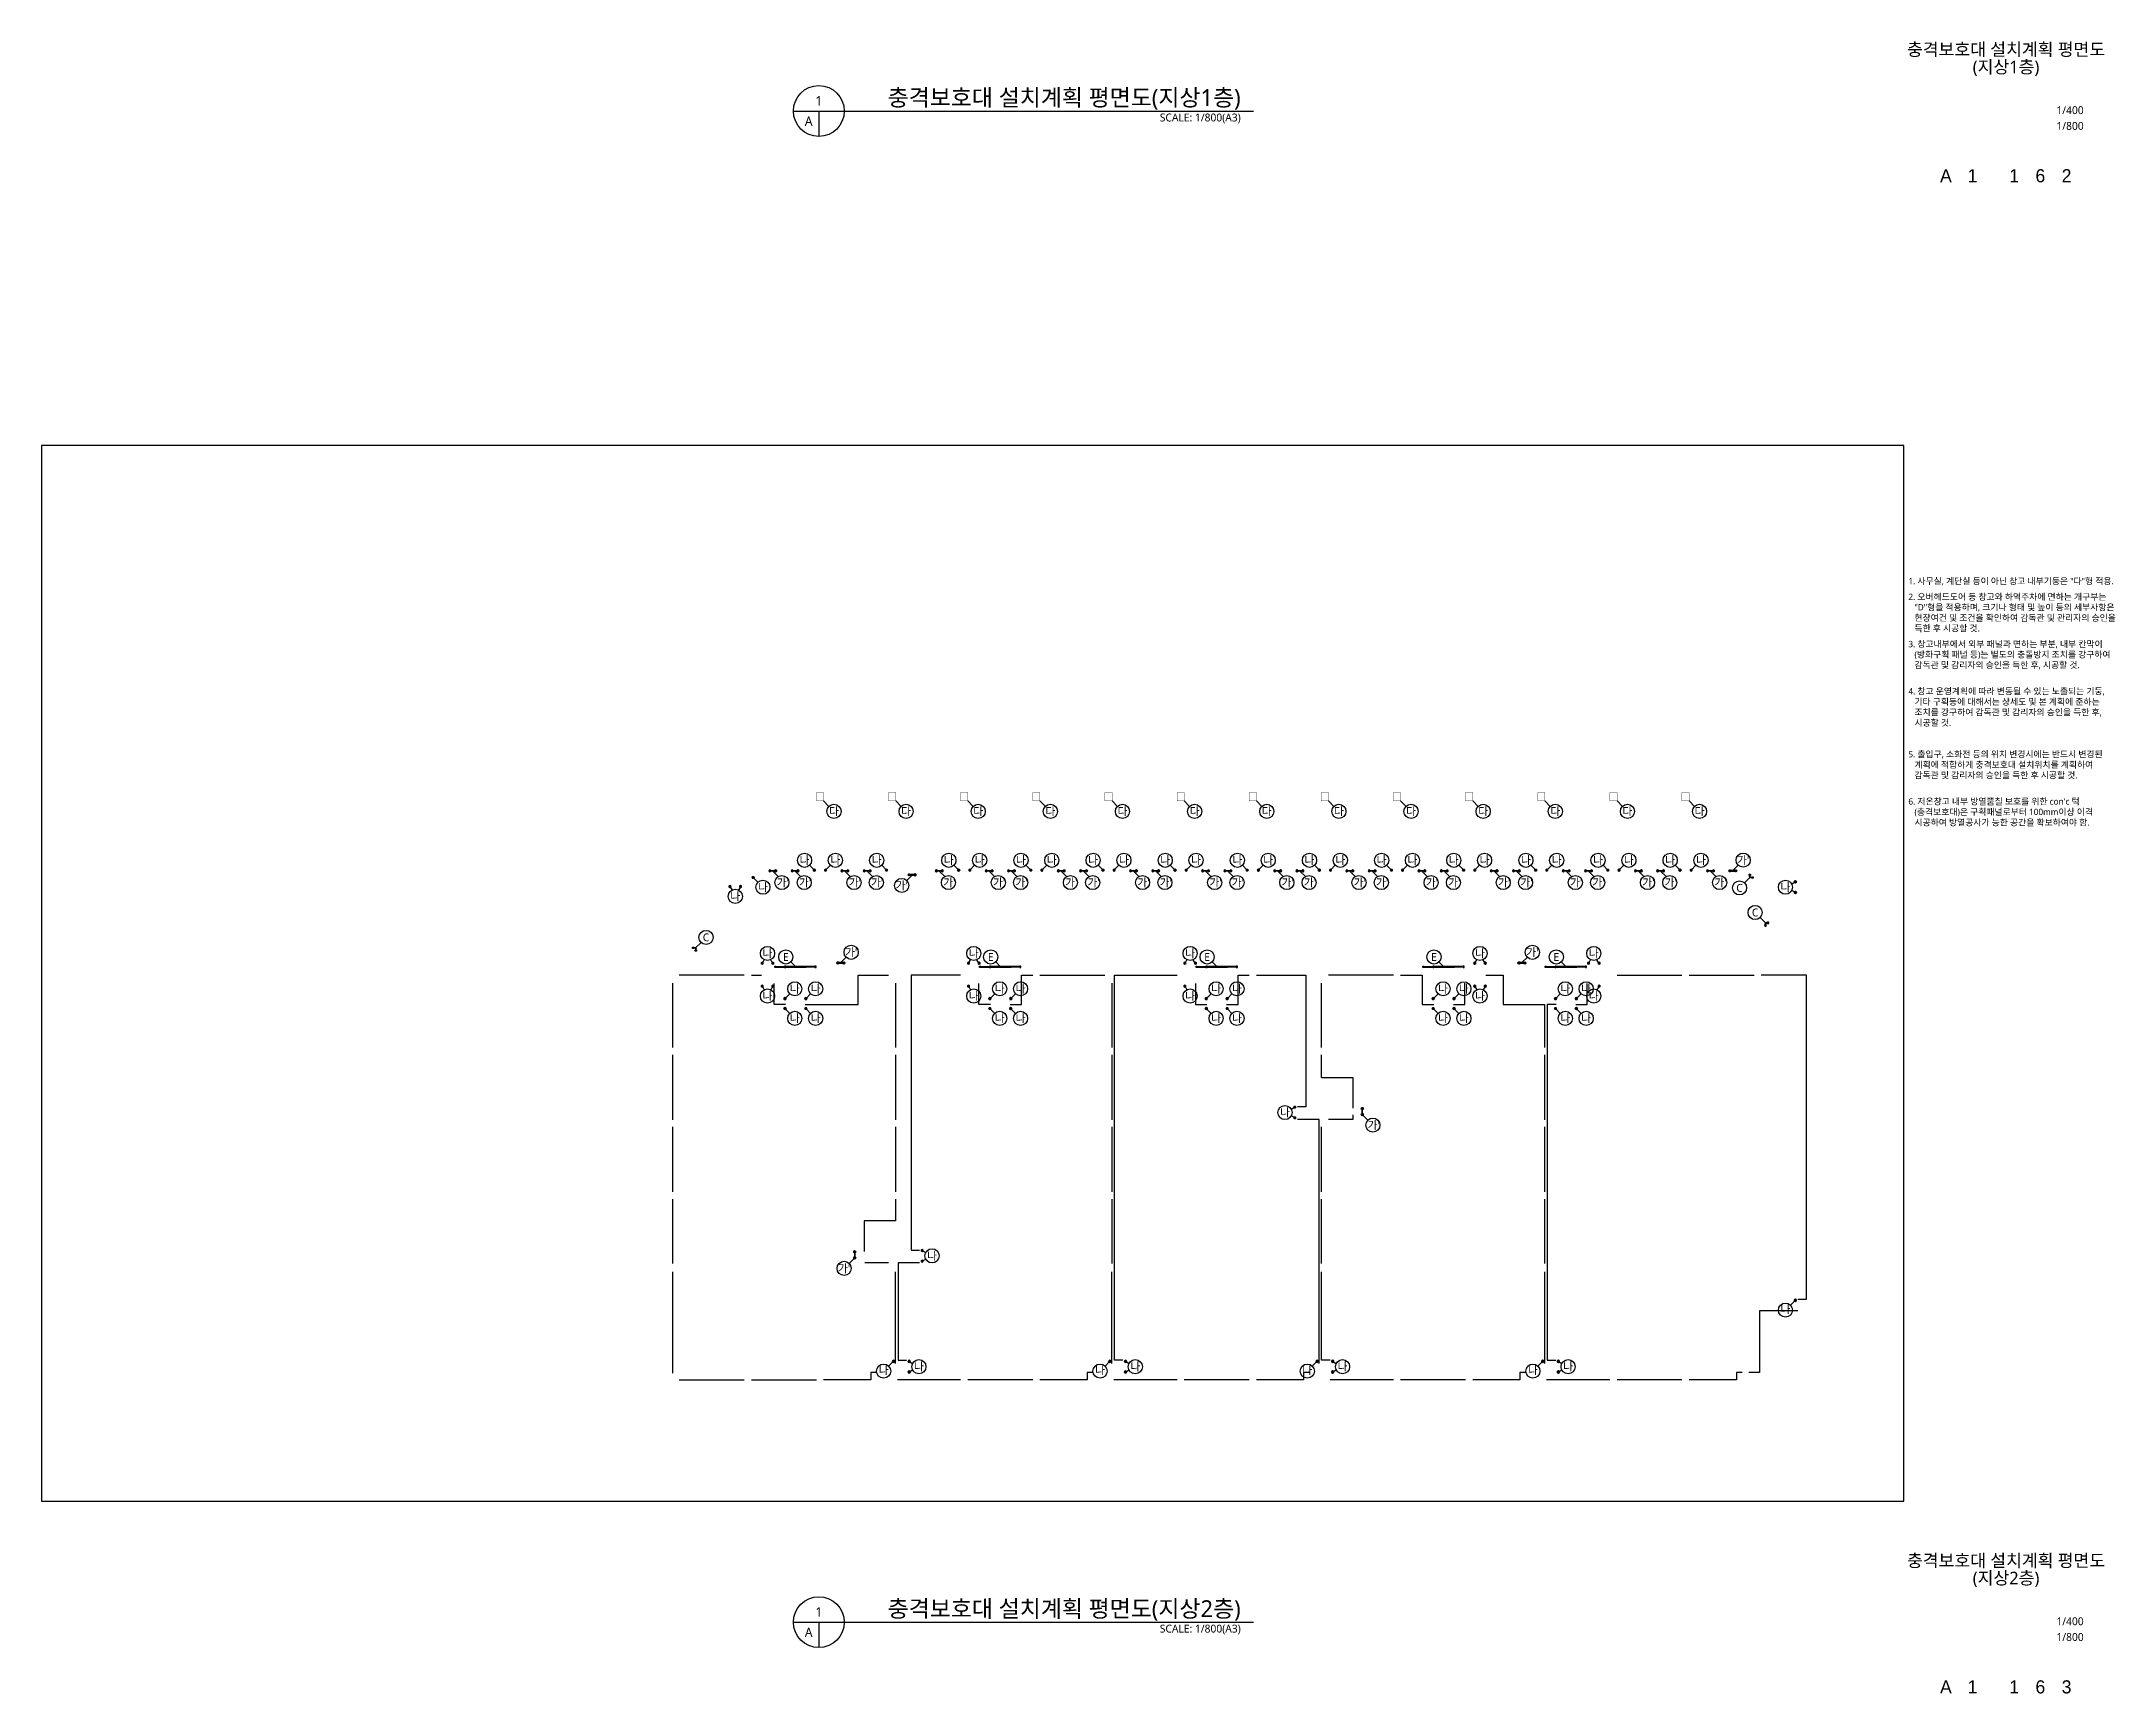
# Model space of a CAD drawing. Header units: millimetres. Extents: x 0 to 323546, y -1160640 to 197746.
# Drawn here: x 8000 to 323546, y -453357 to -201445 of the extents above; entities that cross this region are included whole.
import ezdxf
from ezdxf.enums import TextEntityAlignment as Align

# ---------------------------------------------------------------- set-up
doc = ezdxf.new("R2010")
doc.units = ezdxf.units.MM
doc.header["$LTSCALE"] = 1000
doc.header["$MEASUREMENT"] = 0
doc.linetypes.add('HIDDEN', pattern=[0.375, 0.25, -0.125])
doc.layers.get('0').update_dxf_attribs({"linetype": 'CONTINUOUS'})
doc.layers.get('Defpoints').update_dxf_attribs({"color": 171, "linetype": 'CONTINUOUS'})
for name, color, linetype in [('A-TEX', 3, 'CONTINUOUS'), ('FLA', 2, 'CONTINUOUS'), ('LEAD', 7, 'CONTINUOUS'), ('POST', 5, 'CONTINUOUS'), ('POST-Bolt', 254, 'CONTINUOUS'), ('POST-c', 254, 'CONTINUOUS'), ('SYM', 7, 'CONTINUOUS'), ('TEXT', 3, 'CONTINUOUS'), ('TEXT-TITLE', 6, 'CONTINUOUS'), ('TEXT-기입', 6, 'CONTINUOUS'), ('충격보호대', 6, 'HIDDEN'), ('충격보호대-1', 3, 'CONTINUOUS')]:
    doc.layers.add(name, color=color, linetype=linetype)
doc.styles.add('CGS', font='cgse', dxfattribs={"bigfont": 'cgs'})
doc.styles.add('나눔바른고딕', font='NanumBarunGothic.ttf')

# ---------------------------------------------------------------- blocks, each defined once
blk = doc.blocks.new('봉형 충격보호대')
at = {"layer": 'FLA'}
h = blk.add_hatch(color=252, dxfattribs=at)
edge = h.paths.add_edge_path()
edge.add_arc((-150, 0), 10, -90, 270)
h = blk.add_hatch(color=252, dxfattribs=at)
edge = h.paths.add_edge_path()
edge.add_arc((-106, 106), 10, -135, 225)
h = blk.add_hatch(color=252, dxfattribs=at)
edge = h.paths.add_edge_path()
edge.add_arc((0, 150), 10, -180, 180)
h = blk.add_hatch(color=252, dxfattribs=at)
edge = h.paths.add_edge_path()
edge.add_arc((106, 106), 10, -225, 135)
h = blk.add_hatch(color=252, dxfattribs=at)
edge = h.paths.add_edge_path()
edge.add_arc((150, 0), 10, 90, 450)
h = blk.add_hatch(color=252, dxfattribs=at)
edge = h.paths.add_edge_path()
edge.add_arc((-106, -106), 10, -45, 315)
h = blk.add_hatch(color=252, dxfattribs=at)
edge = h.paths.add_edge_path()
edge.add_arc((0, -150), 10, 0, 360)
h = blk.add_hatch(color=252, dxfattribs=at)
edge = h.paths.add_edge_path()
edge.add_arc((106, -106), 10, 45, 405)
at = {"layer": 'FLA', "color": 252}
for centre, radius in [((0, 0), 160), ((-150, 0), 10), ((-106, 106), 10), ((0, 150), 10), ((106, 106), 10), ((150, 0), 10), ((-106, -106), 10), ((0, -150), 10), ((106, -106), 10)]:
    blk.add_circle(centre, radius, dxfattribs=at)
at = {"layer": 'POST'}
for p, q in [((100, 0), (-100, 0)), ((0, -100), (0, 100))]:
    blk.add_line(p, q, dxfattribs=at)
blk.add_lwpolyline([(50, 100), (-100, 100), (-100, -100), (100, -100), (100, 100), (50, 100)], dxfattribs=at)
for start, end in [(0, 180), (180, 0)]:
    blk.add_arc((0, 0), 50, start, end, dxfattribs=at)
at = {"layer": 'POST-Bolt', "color": 252}
for p, q in [((-56, 70), (-85, 70)), ((-70, 84), (-70, 55)), ((55, 70), (84, 70)), ((70, 84), (70, 55)), ((-56, -70), (-85, -70)), ((-70, -85), (-70, -56)), ((55, -70), (84, -70)), ((70, -85), (70, -56))]:
    blk.add_line(p, q, dxfattribs=at)
for centre in [(-70, 70), (70, 70), (-70, -70), (70, -70)]:
    blk.add_circle(centre, 4.5, dxfattribs=at)
blk = doc.blocks.new('sdfrseda')
blk.add_line((911246, 1022963), (911948, 1022260))
at = {"layer": 'LEAD'}
blk.add_circle((912711, 1021498), 1078, dxfattribs=at)
at = {"layer": 'POST', "xscale": -1}
blk.add_blockref('봉형 충격보호대', (911211, 1022998), dxfattribs=at)
at = {"layer": 'A-TEX', "style": '나눔바른고딕'}
blk.add_text('나', height=1200, rotation=270, dxfattribs=at).set_placement((912711, 1021498), align=Align.MIDDLE_CENTER)
blk = doc.blocks.new('sdfawwer')
for p, q in [((846, 1587), (1136, 1085)), ((2396, 1587), (2106, 1085))]:
    blk.add_line(p, q)
at = {"layer": 'LEAD'}
blk.add_circle((1621, 122), 1078, dxfattribs=at)
at = {"layer": 'POST', "extrusion": (0, 0, -1), "zscale": -1}
for p in [(-811, 1622), (-2431, 1622)]:
    blk.add_blockref('봉형 충격보호대', p, dxfattribs=at)
at = {"layer": 'A-TEX', "style": '나눔바른고딕'}
blk.add_text('나', height=1200, dxfattribs=at).set_placement((1621, 122), align=Align.MIDDLE_CENTER)
blk = doc.blocks.new('GFDGRSD')
blk.add_line((889672, 1041433), (888969, 1040730))
at = {"layer": 'LEAD'}
blk.add_circle((888207, 1039968), 1078, dxfattribs=at)
at = {"layer": 'POST'}
blk.add_blockref('봉형 충격보호대', (889707, 1041468), dxfattribs=at)
at = {"layer": 'A-TEX', "style": '나눔바른고딕'}
blk.add_text('나', height=1200, rotation=270, dxfattribs=at).set_placement((888207, 1039968), align=Align.MIDDLE_CENTER)
blk = doc.blocks.new('SDFASDFSDAF')
for p, q in [((-1675, 5656), (-1385, 6158)), ((-126, 5656), (-415, 6158))]:
    blk.add_line(p, q)
at = {"layer": 'LEAD'}
blk.add_circle((-900, 7121), 1078, dxfattribs=at)
at = {"layer": 'POST', "extrusion": (0, 0, -1), "zscale": -1}
for p in [(1710, 5621), (90, 5621)]:
    blk.add_blockref('봉형 충격보호대', p, dxfattribs=at)
at = {"layer": 'A-TEX', "style": '나눔바른고딕'}
blk.add_text('나', height=1200, dxfattribs=at).set_placement((-900, 7121), align=Align.MIDDLE_CENTER)
blk = doc.blocks.new('GFDGRDZS')
at = {"layer": 'POST'}
for p, q in [((882243, 1061583), (882063, 1061583)), ((882063, 1061583), (882063, 1061403)), ((882063, 1061403), (882103, 1061403)), ((882103, 1061493), (882103, 1059992)), ((882203, 1061493), (882203, 1059992)), ((882203, 1061403), (882243, 1061403)), ((882243, 1061403), (882243, 1061583)), ((882063, 1059902), (882063, 1060082)), ((882063, 1060082), (882103, 1060082)), ((882103, 1059902), (882063, 1059902)), ((882103, 1059992), (882103, 1056873)), ((882203, 1060082), (882243, 1060082)), ((882203, 1056873), (882203, 1059992)), ((882243, 1059902), (882203, 1059902)), ((882243, 1060082), (882243, 1059902)), ((882103, 1056963), (882063, 1056963)), ((882063, 1056963), (882063, 1056783)), ((882063, 1056783), (882103, 1056783)), ((882063, 1055283), (882063, 1055463)), ((882063, 1055463), (882103, 1055463)), ((882243, 1055283), (882063, 1055283)), ((882103, 1055373), (882103, 1056873)), ((882243, 1056963), (882203, 1056963)), ((882203, 1055373), (882203, 1056873)), ((882203, 1056783), (882243, 1056783)), ((882203, 1055463), (882243, 1055463)), ((882243, 1056783), (882243, 1056963)), ((882243, 1055463), (882243, 1055283))]:
    blk.add_line(p, q, dxfattribs=at)
for centre, start, end in [((882153, 1061493), 0, 180), ((882153, 1061493), 180, 0), ((882153, 1059992), 0, 180), ((882153, 1059992), 180, 0), ((882153, 1056873), 0, 180), ((882153, 1056873), 180, 0), ((882153, 1055373), 0, 180), ((882153, 1055373), 180, 0)]:
    blk.add_arc(centre, 50, start, end, dxfattribs=at)
at = {"layer": 'POST-c'}
for p, q in [((882243, 1061493), (882063, 1061493)), ((882153, 1061583), (882153, 1055283)), ((882243, 1059992), (882063, 1059992)), ((882243, 1056873), (882063, 1056873)), ((882243, 1055373), (882063, 1055373))]:
    blk.add_line(p, q, dxfattribs=at)
blk = doc.blocks.new('SDFAFDAS')
blk.add_line((-8033, -5324), (-8735, -4622))
at = {"layer": 'LEAD'}
blk.add_circle((-9498, -3860), 1078, dxfattribs=at)
at = {"layer": 'POST', "rotation": 270}
blk.add_blockref('GFDGRDZS', (-1066465, 876779), dxfattribs=at)
at = {"layer": 'A-TEX', "style": '나눔바른고딕'}
blk.add_text('E', height=1200, dxfattribs=at).set_placement((-9498, -3860), align=Align.MIDDLE_CENTER)
blk = doc.blocks.new('SFADAF')
for p, q in [((-479, 3281), (23, 2991)), ((-479, 1731), (23, 2021))]:
    blk.add_line(p, q)
at = {"layer": 'LEAD'}
blk.add_circle((985, 2506), 1078, dxfattribs=at)
at = {"layer": 'POST', "extrusion": (0, 0, -1), "zscale": -1, "rotation": 90}
for p in [(515, 3316), (515, 1696)]:
    blk.add_blockref('봉형 충격보호대', p, dxfattribs=at)
at = {"layer": 'A-TEX', "style": '나눔바른고딕'}
blk.add_text('나', height=1200, dxfattribs=at).set_placement((985, 2506), align=Align.MIDDLE_CENTER)
blk = doc.blocks.new('DSFAE')
blk.add_line((1221, 150), (518, -552))
at = {"layer": 'LEAD'}
blk.add_circle((-244, -1314), 1078, dxfattribs=at)
at = {"layer": 'POST', "xscale": -1, "rotation": 180}
blk.add_blockref('봉형 충격보호대', (1256, 178), dxfattribs=at)
at = {"layer": 'A-TEX', "style": '나눔바른고딕'}
blk.add_text('나', height=1200, dxfattribs=at).set_placement((-244, -1193), align=Align.MIDDLE_CENTER)
blk = doc.blocks.new('SFSDFSDF')
for p, q in [((4296, 1669), (3794, 1380)), ((4296, 120), (3794, 410))]:
    blk.add_line(p, q)
at = {"layer": 'LEAD'}
blk.add_circle((2831, 895), 1078, dxfattribs=at)
at = {"layer": 'POST', "rotation": 90}
for p in [(4331, 1705), (4331, 85)]:
    blk.add_blockref('봉형 충격보호대', p, dxfattribs=at)
at = {"layer": 'A-TEX', "style": '나눔바른고딕'}
blk.add_text('나', height=1200, dxfattribs=at).set_placement((2831, 895), align=Align.MIDDLE_CENTER)
blk = doc.blocks.new('gfdsgfrdsfsda')
at = {"layer": 'FLA'}
h = blk.add_hatch(color=252, dxfattribs=at)
edge = h.paths.add_edge_path()
edge.add_arc((875423, 1894708), 10, 450, 810, ccw=False)
h = blk.add_hatch(color=252, dxfattribs=at)
edge = h.paths.add_edge_path()
edge.add_arc((875467, 1894814), 10, 405, 765, ccw=False)
h = blk.add_hatch(color=252, dxfattribs=at)
edge = h.paths.add_edge_path()
edge.add_arc((875467, 1894602), 10, 495, 855, ccw=False)
h = blk.add_hatch(color=252, dxfattribs=at)
edge = h.paths.add_edge_path()
edge.add_arc((875573, 1894858), 10, 360, 720, ccw=False)
h = blk.add_hatch(color=252, dxfattribs=at)
edge = h.paths.add_edge_path()
edge.add_arc((875573, 1894558), 10, 180, 540, ccw=False)
h = blk.add_hatch(color=252, dxfattribs=at)
edge = h.paths.add_edge_path()
edge.add_arc((875679, 1894814), 10, 315, 675, ccw=False)
h = blk.add_hatch(color=252, dxfattribs=at)
edge = h.paths.add_edge_path()
edge.add_arc((875679, 1894602), 10, 225, 585, ccw=False)
h = blk.add_hatch(color=252, dxfattribs=at)
edge = h.paths.add_edge_path()
edge.add_arc((875723, 1894708), 10, 270, 630, ccw=False)
h = blk.add_hatch(color=252, dxfattribs=at)
edge = h.paths.add_edge_path()
edge.add_arc((876323, 1894708), 10, 450, 810, ccw=False)
h = blk.add_hatch(color=252, dxfattribs=at)
edge = h.paths.add_edge_path()
edge.add_arc((876367, 1894814), 10, 405, 765, ccw=False)
h = blk.add_hatch(color=252, dxfattribs=at)
edge = h.paths.add_edge_path()
edge.add_arc((876367, 1894602), 10, 495, 855, ccw=False)
h = blk.add_hatch(color=252, dxfattribs=at)
edge = h.paths.add_edge_path()
edge.add_arc((876473, 1894858), 10, 360, 720, ccw=False)
h = blk.add_hatch(color=252, dxfattribs=at)
edge = h.paths.add_edge_path()
edge.add_arc((876473, 1894558), 10, 180, 540, ccw=False)
h = blk.add_hatch(color=252, dxfattribs=at)
edge = h.paths.add_edge_path()
edge.add_arc((876579, 1894814), 10, 315, 675, ccw=False)
h = blk.add_hatch(color=252, dxfattribs=at)
edge = h.paths.add_edge_path()
edge.add_arc((876579, 1894602), 10, 225, 585, ccw=False)
h = blk.add_hatch(color=252, dxfattribs=at)
edge = h.paths.add_edge_path()
edge.add_arc((876623, 1894708), 10, 270, 630, ccw=False)
at = {"layer": 'FLA', "color": 252}
for centre, radius in [((875573, 1894708), 160), ((875423, 1894708), 10), ((875467, 1894814), 10), ((875467, 1894602), 10), ((875573, 1894858), 10), ((875573, 1894558), 10), ((875679, 1894814), 10), ((875679, 1894602), 10), ((875723, 1894708), 10), ((876473, 1894708), 160), ((876323, 1894708), 10), ((876367, 1894814), 10), ((876367, 1894602), 10), ((876473, 1894858), 10), ((876473, 1894558), 10), ((876579, 1894814), 10), ((876579, 1894602), 10), ((876623, 1894708), 10)]:
    blk.add_circle(centre, radius, dxfattribs=at)
at = {"layer": 'POST'}
for p, q in [((876473, 1894758), (875573, 1894758)), ((875573, 1894658), (876473, 1894658))]:
    blk.add_line(p, q, dxfattribs=at)
for points in [[(875673, 1894758), (875673, 1894808), (875473, 1894808), (875473, 1894608), (875673, 1894608), (875673, 1894658)], [(876373, 1894758), (876373, 1894808), (876573, 1894808), (876573, 1894608), (876373, 1894608), (876373, 1894658)]]:
    blk.add_lwpolyline(points, dxfattribs=at)
for centre, start, end in [((875573, 1894708), 90, 270), ((875573, 1894708), 270, 90), ((876473, 1894708), 90, 270), ((876473, 1894708), 270, 90)]:
    blk.add_arc(centre, 50, start, end, dxfattribs=at)
at = {"layer": 'POST-Bolt', "color": 252}
for p, q in [((875488, 1894778), (875517, 1894778)), ((875488, 1894638), (875517, 1894638)), ((875503, 1894763), (875503, 1894792)), ((875503, 1894652), (875503, 1894623)), ((875657, 1894778), (875628, 1894778)), ((875657, 1894638), (875628, 1894638)), ((875643, 1894763), (875643, 1894792)), ((875643, 1894652), (875643, 1894623)), ((876388, 1894778), (876417, 1894778)), ((876388, 1894638), (876417, 1894638)), ((876403, 1894763), (876403, 1894792)), ((876403, 1894652), (876403, 1894623)), ((876557, 1894778), (876528, 1894778)), ((876557, 1894638), (876528, 1894638)), ((876543, 1894763), (876543, 1894792)), ((876543, 1894652), (876543, 1894623))]:
    blk.add_line(p, q, dxfattribs=at)
for centre in [(875503, 1894778), (875503, 1894638), (875643, 1894778), (875643, 1894638), (876403, 1894778), (876403, 1894638), (876543, 1894778), (876543, 1894638)]:
    blk.add_circle(centre, 4.5, dxfattribs=at)
at = {"layer": 'POST-c'}
for p, q in [((876573, 1894708), (875473, 1894708)), ((875573, 1894608), (875573, 1894808)), ((876473, 1894608), (876473, 1894808))]:
    blk.add_line(p, q, dxfattribs=at)
blk = doc.blocks.new('SDFASDFFAE')
at = {"layer": 'LEAD'}
blk.add_lwpolyline([(1746, -2161), (926, -2980)], dxfattribs=at)
blk.add_circle((164, -3742), 1078, dxfattribs=at)
at = {"layer": 'POST', "rotation": 90}
blk.add_blockref('gfdsgfrdsfsda', (1896489, -877698), dxfattribs=at)
at = {"layer": 'A-TEX', "style": '나눔바른고딕'}
blk.add_text("가'", height=1200, dxfattribs=at).set_placement((164, -3742), align=Align.MIDDLE_CENTER)
blk = doc.blocks.new('SDFEW')
at = {"layer": 'LEAD'}
blk.add_lwpolyline([(1067, 694), (1886, -125)], dxfattribs=at)
blk.add_circle((2649, -887), 1078, dxfattribs=at)
at = {"layer": 'POST', "rotation": 89.99999999999999}
blk.add_blockref('gfdsgfrdsfsda', (1895740, -874843), dxfattribs=at)
at = {"layer": 'A-TEX', "style": '나눔바른고딕'}
blk.add_text("가'", height=1200, dxfattribs=at).set_placement((2773, -887), align=Align.MIDDLE_CENTER)
blk = doc.blocks.new('A$C6ff59030')
at = {"layer": 'LEAD'}
blk.add_lwpolyline([(210, 610), (1029, 1429)], dxfattribs=at)
blk.add_circle((1941, 2005), 1078, dxfattribs=at)
at = {"layer": 'POST', "xscale": -1, "rotation": 90}
blk.add_blockref('gfdsgfrdsfsda', (1894868, 876633), dxfattribs=at)
at = {"layer": 'A-TEX', "style": '나눔바른고딕'}
blk.add_text("가'", height=1200, rotation=90, dxfattribs=at).set_placement((1941, 2130), align=Align.MIDDLE_CENTER)
blk = doc.blocks.new('1313')
at = {"rotation": 270}
blk.add_blockref('A$C6ff59030', (3105713, 2256406), dxfattribs=at)
blk = doc.blocks.new('xfgdgfsd')
blk.add_line((909556, 937697), (910258, 938399))
at = {"layer": 'LEAD'}
blk.add_circle((911021, 939162), 1078, dxfattribs=at)
at = {"layer": 'POST', "rotation": 180}
blk.add_blockref('봉형 충격보호대', (909521, 937662), dxfattribs=at)
at = {"layer": 'A-TEX', "style": '나눔바른고딕'}
blk.add_text('나', height=1200, rotation=270, dxfattribs=at).set_placement((911021, 939162), align=Align.MIDDLE_CENTER)
blk = doc.blocks.new('fgsdgfrds')
at = {"layer": 'LEAD'}
blk.add_lwpolyline([(937780, 1892480), (936961, 1891661)], dxfattribs=at)
blk.add_circle((936198, 1890898), 1078, dxfattribs=at)
at = {"layer": 'POST', "rotation": 180}
blk.add_blockref('gfdsgfrdsfsda', (1813803, 3787238), dxfattribs=at)
at = {"layer": 'A-TEX', "style": '나눔바른고딕'}
blk.add_text("가'", height=1200, rotation=180, dxfattribs=at).set_placement((936198, 1890898), align=Align.MIDDLE_CENTER)
blk = doc.blocks.new('L형 충격보호대')
at = {"layer": 'POST'}
for p, q in [((-250, -200), (-250, 50)), ((-150, 50), (-150, -200)), ((200, 250), (-50, 250)), ((-50, 150), (200, 150))]:
    blk.add_line(p, q, dxfattribs=at)
for points in [[(100, 150), (100, 100), (300, 100), (300, 300), (100, 300), (100, 250)], [(-250, -100), (-300, -100), (-300, -300), (-100, -300), (-100, -100), (-150, -100)]]:
    blk.add_lwpolyline(points, dxfattribs=at)
for centre, radius, start, end in [((-50, 50), 200, 90, 180), ((-50, 50), 100, 90, 180), ((200, 200), 50, 90, 270), ((200, 200), 50, 270, 90), ((-200, -200), 50, 0, 180), ((-200, -200), 50, 180, 0)]:
    blk.add_arc(centre, radius, start, end, dxfattribs=at)
at = {"layer": 'POST-Bolt', "color": 252}
for p, q in [((116, 270), (145, 270)), ((116, 130), (145, 130)), ((130, 256), (130, 285)), ((130, 145), (130, 116)), ((285, 270), (256, 270)), ((285, 130), (256, 130)), ((270, 256), (270, 285)), ((270, 145), (270, 116)), ((-255, -130), (-284, -130)), ((-255, -270), (-284, -270)), ((-270, -115), (-270, -144)), ((-270, -284), (-270, -255)), ((-144, -130), (-115, -130)), ((-144, -270), (-115, -270)), ((-130, -115), (-130, -144)), ((-130, -284), (-130, -255))]:
    blk.add_line(p, q, dxfattribs=at)
for centre in [(130, 270), (130, 130), (270, 270), (270, 130), (-270, -130), (-270, -270), (-130, -130), (-130, -270)]:
    blk.add_circle(centre, 4.5, dxfattribs=at)
at = {"layer": 'POST-c'}
for p, q in [((-200, -300), (-200, 50)), ((-50, 200), (300, 200)), ((200, 300), (200, 100)), ((-100, -200), (-300, -200))]:
    blk.add_line(p, q, dxfattribs=at)
blk.add_arc((-50, 50), 150, 90, 180, dxfattribs=at)
blk = doc.blocks.new('SDFSDFSD')
at = {"layer": 'LEAD'}
blk.add_lwpolyline([(5204, 694), (4384, 1513)], dxfattribs=at)
blk.add_circle((3622, 2275), 1078, dxfattribs=at)
at = {"layer": 'POST'}
blk.add_blockref('L형 충격보호대', (5395, 502), dxfattribs=at)
at = {"layer": 'A-TEX', "style": '나눔바른고딕', "text_generation_flag": 4}
blk.add_text('C', height=1200, dxfattribs=at).set_placement((3622, 2275), align=Align.MIDDLE_CENTER)
blk = doc.blocks.new('SDFAWER')
at = {"layer": 'LEAD'}
blk.add_lwpolyline([(3631, -4964), (4451, -5783)], dxfattribs=at)
blk.add_circle((5213, -6545), 1078, dxfattribs=at)
at = {"layer": '충격보호대', "ltscale": 0.8, "const_width": 50}
blk.add_lwpolyline([(2531, -3664), (3631, -3664), (3631, -4964), (2531, -4964)], close=True, dxfattribs=at)
at = {"layer": 'A-TEX', "style": '나눔바른고딕'}
blk.add_text('다', height=1200, dxfattribs=at).set_placement((5213, -6545), align=Align.MIDDLE_CENTER)
blk = doc.blocks.new('FSFWEW')
blk.add_line((3150, 350), (2447, 1052))
at = {"layer": 'LEAD'}
blk.add_circle((1685, 1815), 1078, dxfattribs=at)
at = {"layer": 'POST', "rotation": 270}
blk.add_blockref('GFDGRDZS', (-1055283, 882453), dxfattribs=at)
at = {"layer": 'A-TEX', "style": '나눔바른고딕'}
blk.add_text('E', height=1200, dxfattribs=at).set_placement((1685, 1815), align=Align.MIDDLE_CENTER)
blk = doc.blocks.new('A$C4a5e4585')
at = {"layer": 'LEAD'}
blk.add_lwpolyline([(2660, 2697), (1840, 1877)], dxfattribs=at)
blk.add_circle((1078, 1115), 1078, dxfattribs=at)
at = {"layer": 'POST', "rotation": 180}
blk.add_blockref('gfdsgfrdsfsda', (878682, 1897455), dxfattribs=at)
at = {"layer": 'A-TEX', "style": '나눔바른고딕'}
blk.add_text("가'", height=1200, dxfattribs=at).set_placement((1078, 1115), align=Align.MIDDLE_CENTER)
blk = doc.blocks.new('SDFSADFF')
at = {"layer": 'LEAD'}
blk.add_lwpolyline([(6818, 2154), (5999, 1335)], dxfattribs=at)
blk.add_circle((5236, 572), 1078, dxfattribs=at)
at = {"layer": 'POST', "xscale": -1, "rotation": 180}
blk.add_blockref('L형 충격보호대', (7009, 2345), dxfattribs=at)
at = {"layer": 'A-TEX', "style": '나눔바른고딕'}
blk.add_text('C', height=1200, dxfattribs=at).set_placement((5236, 572), align=Align.MIDDLE_CENTER)
blk = doc.blocks.new('note')
at = {"layer": 'TEXT', "style": '나눔바른고딕'}
for s, p in [('1. 사무실, 계단실 등이 아닌 창고 내부기둥은 "다"형 적용.', (704, -1730)), ('2. 오버헤드도어 등 창고와 하역주차에 면하는 개구부는', (704, -4130)), ('"D"형을 적용하며, 크기나 형태 및 높이 등의 세부사항은', (1632, -5730)), ('득한 후 시공할 것.', (1632, -8930)), ('현장여건 및 조건을 확인하여 감독관 및 관리자의 승인을', (1632, -7330)), ('3. 창고내부에서 외부 패널과 면하는 부분, 내부 칸막이', (704, -11330)), ('(방화구획 패널 등)는 별도의 충돌방지 조치를 강구하여', (1632, -12930)), ('감독관 및 감리자의 승인을 득한 후, 시공할 것.', (1632, -14530)), ('4. 창고 운영계획에 따라 변동될 수 있는 노출되는 기둥,', (704, -18530)), ('조치를 강구하여 감독관 및 감리자의 승인을 득한 후,', (1632, -21730)), ('기타 구획등에 대해서는 상세도 및 본 계획에 준하는', (1632, -20130)), ('시공할 것.', (1632, -23330)), ('5. 출입구, 소화전 등의 위치 변경시에는 반드시 변경된', (704, -28130)), ('계획에 적합하게 충격보호대 설치위치를 계획하여', (1632, -29730)), ('감독관 및 감리자의 승인을 득한 후 시공할 것.', (1632, -31330)), ("6. 저온창고 내부 방열뿜칠 보호를 위한 con'c 턱", (704, -35330)), ('(충격보호대)은 구획패널로부터 100mm이상 이격', (1632, -36930)), ('시공하여 방열공사가 능한 공간을 확보하여야 함.', (1632, -38530))]:
    blk.add_text(s, height=960, dxfattribs=at).set_placement(p, align=Align.MIDDLE_LEFT)
blk = doc.blocks.new('FAFA')
at = {"layer": 'LEAD'}
blk.add_lwpolyline([(-8527, -43), (-7708, 776)], dxfattribs=at)
blk.add_circle((-6945, 1539), 1078, dxfattribs=at)
at = {"layer": 'POST', "xscale": -1}
blk.add_blockref('L형 충격보호대', (-8718, -234), dxfattribs=at)
at = {"layer": 'A-TEX', "style": '나눔바른고딕', "text_generation_flag": 4}
blk.add_text('C', height=1200, dxfattribs=at).set_placement((-6945, 1539), align=Align.MIDDLE_CENTER)
blk = doc.blocks.new('DSFSDF')
blk.add_line((6038, -1014), (5336, -311))
at = {"layer": 'LEAD'}
blk.add_circle((4573, 451), 1078, dxfattribs=at)
blk.add_blockref('SDFASDFSDAF', (2888, -6125))
at = {"layer": 'POST', "rotation": 270}
blk.add_blockref('GFDGRDZS', (-1052394, 881089), dxfattribs=at)
at = {"layer": 'A-TEX', "style": '나눔바른고딕'}
blk.add_text('E', height=1200, dxfattribs=at).set_placement((4573, 451), align=Align.MIDDLE_CENTER)

msp = doc.modelspace()

# ---------------------------------------------------------------- linework, layer by layer
for p, q in [((149405.45, -345534.83), (149695.25, -346036.77)), ((182405.45, -345534.83), (182695.25, -346036.77)), ((245504.74, -345534.83), (245214.95, -346036.77))]:
    msp.add_line(p, q)
at = {"ltscale": 10000}
for p, q in [((152570.1, -348904.47), (152640.1, -348904.47)), ((155750.1, -348904.47), (155820.1, -348904.47)), ((185570.1, -348904.47), (185640.1, -348904.47)), ((188750.1, -348904.47), (188820.1, -348904.47)), ((220170.1, -348904.47), (220240.1, -348904.47)), ((223350.1, -348904.47), (223420.1, -348904.47)), ((238820.1, -348904.47), (238890.1, -348904.47)), ((242000.1, -348904.47), (242070.1, -348904.47))]:
    msp.add_line(p, q, dxfattribs=at)
at = {"layer": 'Defpoints', "ltscale": 10000}
msp.add_lwpolyline([(292000, -263054.06), (8000, -263054.06), (8000, -424021.91), (292000, -424021.91)], close=True, dxfattribs=at)
at = {"layer": 'LEAD'}
for centre in [(150180.1, -346999.47), (183180.1, -346999.47), (244730.1, -346999.47)]:
    msp.add_circle(centre, 1077.91, dxfattribs=at)
at = {"layer": 'SYM'}
for p, q in [((122682.44, -212060.42), (192832.71, -212060.42)), ((126561.23, -212060.42), (126561.23, -215939.21)), ((122682.44, -442460.42), (192832.71, -442460.42)), ((126561.23, -442460.42), (126561.23, -446339.21))]:
    msp.add_line(p, q, dxfattribs=at)
for centre in [(126561.23, -212060.42), (126561.23, -442460.42)]:
    msp.add_circle(centre, 3878.79, dxfattribs=at)
at = {"layer": '충격보호대-1', "ltscale": 10000}
for p, q in [((115180.1, -343809.47), (105280.1, -343809.47)), ((160280.1, -343809.47), (170180.1, -343809.47)), ((214180.1, -343809.47), (204280.1, -343809.47)), ((248280.1, -343809.47), (258180.1, -343809.47)), ((259280.1, -343809.47), (269180.1, -343809.47)), ((104280.1, -354859.47), (104280.1, -345059.47)), ((138230.1, -345059.47), (138230.1, -354859.47)), ((171230.1, -345059.47), (171230.1, -354859.47)), ((203230.1, -354859.47), (203230.1, -345059.47)), ((104280.1, -365859.47), (104280.1, -355959.47)), ((138230.1, -355959.47), (138230.1, -365859.47)), ((171230.1, -355959.47), (171230.1, -365859.47)), ((237230.1, -355959.47), (237230.1, -365859.47)), ((104280.1, -376859.47), (104280.1, -366959.47)), ((138230.1, -366959.47), (138230.1, -376859.47)), ((171230.1, -366959.47), (171230.1, -376859.47)), ((203230.1, -376859.47), (203230.1, -366959.47)), ((237230.1, -366959.47), (237230.1, -376859.47)), ((104280.1, -387759.47), (104280.1, -377959.47)), ((171230.1, -377959.47), (171230.1, -387759.47)), ((203230.1, -387759.47), (203230.1, -377959.47)), ((237230.1, -377959.47), (237230.1, -387759.47)), ((141930.1, -387659.47), (138630.1, -387659.47)), ((138630.1, -387659.47), (138630.1, -402509.47)), ((104280.1, -404509.47), (104280.1, -389059.47)), ((138230.1, -403009.47), (138230.1, -389059.47)), ((171230.1, -403009.47), (171230.1, -389059.47)), ((237230.1, -389059.47), (237230.1, -403009.47)), ((138630.1, -402509.47), (139930.1, -402509.47)), ((105280.1, -405509.47), (115180.1, -405509.47)), ((116280.1, -405509.47), (126180.1, -405509.47))]:
    msp.add_line(p, q, dxfattribs=at)
for points in [[(116280.1, -343809.47), (117830.1, -343809.47)], [(124480.1, -348309.47), (132580.1, -348309.47), (132580.1, -343809.47), (137180.1, -343809.47)], [(148180.1, -343809.47), (140630.1, -343809.47), (140630.1, -385759.47), (141930.1, -385759.47)], [(155730.1, -348309.47), (157480.1, -348309.47), (157480.1, -343809.47), (159180.1, -343809.47)], [(172930.1, -402509.47), (171630.1, -402509.47), (171630.1, -343809.47), (181180.1, -343809.47)], [(188730.1, -348309.47), (190480.1, -348309.47), (190480.1, -343809.47), (192174.15, -343809.47)], [(193280.1, -343809.47), (200830.1, -343809.47), (200830.1, -363909.47), (199530.1, -363909.47)], [(215280.1, -343809.47), (218580.1, -343809.47), (218580.1, -348309.47), (220330.1, -348309.47)], [(228280.1, -343809.47), (230930.1, -343809.47), (230930.1, -348309.47), (237230.1, -348309.47), (237230.1, -354859.47)], [(275855.1, -393209.47), (277155.1, -393209.47), (277155.1, -343809.47), (270280.1, -343809.47)], [(121480.1, -348309.47), (119730.1, -348309.47), (119730.1, -345109.47)], [(152730.1, -348309.47), (150980.1, -348309.47), (150980.1, -345109.47)], [(183980.1, -345109.47), (183980.1, -348309.47), (185730.1, -348309.47)], [(223330.1, -348309.47), (225080.1, -348309.47), (225080.1, -345059.47)], [(241980.1, -348309.47), (243730.1, -348309.47), (243730.1, -345109.47)], [(238980.1, -348309.47), (237630.1, -348309.47), (237630.1, -402509.47), (238930.1, -402509.47)], [(203230.1, -359409.47), (203230.1, -355959.47)], [(203230.1, -359409.47), (207980.1, -359409.47), (207980.1, -364109.47)], [(202830.1, -403009.47), (202830.1, -365809.47), (199530.1, -365809.47)], [(207980.1, -365109.47), (207980.1, -365809.47), (204280.1, -365809.47)], [(138230.1, -378109.47), (138230.1, -381259.47), (133480.1, -381259.47), (133480.1, -385959.47)], [(138230.1, -377959.47), (138230.1, -381259.47)], [(137180.1, -387659.47), (133580.1, -387659.47)], [(204530.1, -402509.47), (203230.1, -402509.47), (203230.1, -389059.47)], [(275855.1, -395009.47), (269980.1, -395009.47), (269980.1, -404409.47), (268380.1, -404409.47)], [(135380.1, -404409.47), (134480.1, -404409.47), (134480.1, -405509.47), (127280.1, -405509.47)], [(148180.1, -405509.47), (138530.1, -405509.47)], [(159180.1, -405509.47), (149280.1, -405509.47)], [(168380.1, -404409.47), (167480.1, -404409.47), (167480.1, -405509.47), (160280.1, -405509.47)], [(181180.1, -405509.47), (171530.1, -405509.47)], [(192180.1, -405509.47), (182280.1, -405509.47)], [(201380.1, -404409.47), (200480.1, -404409.47), (200480.1, -405509.47), (193280.1, -405509.47)], [(214180.1, -405509.47), (204530.1, -405509.47)], [(225180.1, -405509.47), (215280.1, -405509.47)], [(234380.1, -404409.47), (233480.1, -404409.47), (233480.1, -405509.47), (226280.1, -405509.47)], [(247180.1, -405509.47), (237530.1, -405509.47)], [(258180.1, -405509.47), (248280.1, -405509.47)], [(267380.1, -404409.47), (266480.1, -404409.47), (266480.1, -405509.47), (259280.1, -405509.47)]]:
    msp.add_lwpolyline(points, dxfattribs=at)

# ---------------------------------------------------------------- block references
for name, p in [('note', (292000, -282000)), ('SDFAWER', (123648.69, -312295.66)), ('SDFAWER', (134648.69, -312295.66)), ('SDFAWER', (145648.69, -312295.66)), ('SDFAWER', (156648.69, -312295.66)), ('SDFAWER', (167648.69, -312295.66)), ('SDFAWER', (178648.69, -312295.66)), ('SDFAWER', (189648.69, -312295.66)), ('SDFAWER', (200648.69, -312295.66)), ('SDFAWER', (211648.69, -312295.66)), ('SDFAWER', (222648.69, -312295.66)), ('SDFAWER', (233648.69, -312295.66)), ('SDFAWER', (244648.69, -312295.66)), ('SDFAWER', (255648.69, -312295.66)), ('1313', (-2986792.94, -2584155.41)), ('1313', (-2983392.94, -2584155.41)), ('1313', (-2975792.94, -2584155.41)), ('1313', (-2972392.94, -2584155.41)), ('1313', (-2961392.94, -2584155.41)), ('1313', (-2953792.94, -2584155.41)), ('1313', (-2950392.94, -2584155.41)), ('1313', (-2942792.94, -2584155.41)), ('1313', (-2939392.94, -2584155.41)), ('1313', (-2931792.94, -2584155.41)), ('1313', (-2928392.94, -2584155.41)), ('1313', (-2920792.94, -2584155.41)), ('1313', (-2917392.94, -2584155.41)), ('1313', (-2909792.94, -2584155.41)), ('1313', (-2906392.94, -2584155.41)), ('1313', (-2898792.94, -2584155.41)), ('1313', (-2895392.94, -2584155.41)), ('1313', (-2887792.94, -2584155.41)), ('1313', (-2884392.94, -2584155.41)), ('1313', (-2876792.94, -2584155.41)), ('1313', (-2873392.94, -2584155.41)), ('1313', (-2865792.94, -2584155.41)), ('1313', (-2862392.94, -2584155.41)), ('1313', (-2854792.94, -2584155.41)), ('1313', (-2851392.94, -2584155.41)), ('1313', (-2843792.94, -2584155.41)), ('sdfawwer', (112196.74, -331921.84)), ('A$C4a5e4585', (138120.59, -331256.15)), ('SDFSADFF', (261720.68, -331079.89)), ('SFSDFSDF', (271134.19, -331304.14)), ('SDFSDFSD', (265710.17, -336536.77)), ('FAFA', (116298.59, -339599.99)), ('SDFASDFSDAF', (119630.34, -347620.39)), ('FSFWEW', (119830.1, -342859.47)), ('DSFSDF', (148191.88, -341495.55)), ('DSFSDF', (181191.88, -341495.55)), ('SDFAFDAS', (229863.02, -337185.25)), ('SDFASDFSDAF', (228280.34, -347620.39)), ('SDFAFDAS', (248513.02, -337185.25)), ('SDFASDFSDAF', (245630.34, -347620.39)), ('sdfawwer', (117109.24, -347121.84)), ('sdfawwer', (225759.24, -347121.84)), ('SFSDFSDF', (194809.19, -365654.14)), ('SDFEW', (208398.39, -365789.23)), ('SDFASDFFAE', (130249.08, -384784)), ('SFADAF', (142834.6, -389115.44)), ('DSFAE', (274209.16, -393577)), ('DSFAE', (136684.16, -402877)), ('SFADAF', (140834.6, -406015.44)), ('DSFAE', (169684.16, -402877)), ('SFADAF', (173834.6, -406015.44)), ('DSFAE', (201284.16, -402877)), ('SFADAF', (205434.6, -406015.44)), ('DSFAE', (235684.16, -402877)), ('SFADAF', (239834.6, -406015.44))]:
    msp.add_blockref(name, p)
for name, p, rotation in [('xfgdgfsd', (1063541.69, -1237326.15), 90), ('sdfrseda', (1150577.99, -1239016.15), 90), ('xfgdgfsd', (1074541.69, -1237326.15), 90), ('xfgdgfsd', (1085541.69, -1237326.15), 90), ('sdfrseda', (1172577.99, -1239016.15), 90), ('xfgdgfsd', (1096541.69, -1237326.15), 90), ('sdfrseda', (1183577.99, -1239016.15), 90), ('xfgdgfsd', (1107541.69, -1237326.15), 90), ('sdfrseda', (1194577.99, -1239016.15), 90), ('xfgdgfsd', (1118541.69, -1237326.15), 90), ('sdfrseda', (1205577.99, -1239016.15), 90), ('xfgdgfsd', (1129541.69, -1237326.15), 90), ('sdfrseda', (1216577.99, -1239016.15), 90), ('xfgdgfsd', (1140541.69, -1237326.15), 90), ('sdfrseda', (1227577.99, -1239016.15), 90), ('xfgdgfsd', (1151541.69, -1237326.15), 90), ('sdfrseda', (1238577.99, -1239016.15), 90), ('xfgdgfsd', (1162541.69, -1237326.15), 90), ('sdfrseda', (1249577.99, -1239016.15), 90), ('xfgdgfsd', (1173541.69, -1237326.15), 90), ('sdfrseda', (1260577.99, -1239016.15), 90), ('xfgdgfsd', (1184541.69, -1237326.15), 90), ('sdfrseda', (1271577.99, -1239016.15), 90), ('xfgdgfsd', (1195541.69, -1237326.15), 90), ('sdfrseda', (1282577.99, -1239016.15), 90), ('fgsdgfrds', (1203710.1, 1564620.53), 180), ('GFDGRSD', (1157997.99, -1218616.47), 90), ('fgsdgfrds', (1067685.1, 1550570.24), 180), ('fgsdgfrds', (1171560.1, 1550570.53), 180), ('sdfrseda', (1144387.99, -1258601.27), 90), ('sdfrseda', (1147567.99, -1258601.27), 90), ('sdfrseda', (1175637.99, -1258601.27), 90), ('sdfrseda', (1178817.99, -1258601.27), 90), ('sdfrseda', (1208637.99, -1258601.27), 90), ('sdfrseda', (1211817.99, -1258601.27), 90), ('sdfrseda', (1243237.99, -1258601.27), 90), ('sdfrseda', (1246417.99, -1258601.27), 90), ('sdfrseda', (1261887.99, -1258601.27), 90), ('sdfrseda', (1265067.99, -1258601.27), 90), ('GFDGRSD', (1162857.99, -1238611.47), 90), ('GFDGRSD', (1166037.99, -1238611.47), 90), ('GFDGRSD', (1194107.99, -1238611.47), 90), ('GFDGRSD', (1197287.99, -1238611.47), 90), ('GFDGRSD', (1227107.99, -1238611.47), 90), ('GFDGRSD', (1230287.99, -1238611.47), 90), ('GFDGRSD', (1261707.99, -1238611.47), 90), ('GFDGRSD', (1264887.99, -1238611.47), 90), ('GFDGRSD', (1280357.99, -1238611.47), 90), ('GFDGRSD', (1283537.99, -1238611.47), 90)]:
    msp.add_blockref(name, p, dxfattribs=dict(rotation=rotation))
at = {"layer": 'POST', "extrusion": (0, 0, -1), "zscale": -1}
for p in [(-149370.1, -345499.47), (-182370.1, -345499.47), (-245540.1, -345499.47)]:
    msp.add_blockref('봉형 충격보호대', p, dxfattribs=at)

# ---------------------------------------------------------------- texts
at = {"layer": 'A-TEX', "style": '나눔바른고딕'}
for p in [(150180.1, -346999.47), (183180.1, -346999.47), (244730.1, -346999.47)]:
    msp.add_text('나', height=1200, dxfattribs=at).set_placement(p, align=Align.MIDDLE_CENTER)
at = {"layer": 'TEXT', "style": '나눔바른고딕'}
for s, p in [('1', (126561.23, -210508.9)), ('A', (125009.72, -213611.93)), ('1', (126561.23, -440908.9)), ('A', (125009.72, -444011.93))]:
    msp.add_text(s, height=1440, dxfattribs=at).set_placement(p, align=Align.MIDDLE)
for s, p in [('충격보호대 설치계획 평면도(지상1층)', (137052.26, -211284.66)), ('충격보호대 설치계획 평면도(지상2층)', (137052.26, -441684.66))]:
    msp.add_text(s, height=2560, dxfattribs=at).set_placement(p)
for p in [(190898.7, -212448.3), (190898.7, -442848.3)]:
    msp.add_text('SCALE: 1/800(A3)', height=1200, dxfattribs=at).set_placement(p, align=Align.TOP_RIGHT)
at = {"layer": 'TEXT-TITLE', "style": '나눔바른고딕'}
for s, p in [('충격보호대 설치계획 평면도', (307600, -202666.67)), ('(지상1층)', (307600, -205333.33)), ('충격보호대 설치계획 평면도', (307600, -433066.67)), ('(지상2층)', (307600, -435733.33))]:
    msp.add_text(s, height=1920, dxfattribs=at).set_placement(p, align=Align.MIDDLE_CENTER)
at = {"layer": 'TEXT-기입', "style": '나눔바른고딕'}
for s, p in [('1/400', (315281.5, -212888.49)), ('1/800', (315281.5, -215288.49)), ('1/400', (315281.5, -443288.49)), ('1/800', (315281.5, -445688.49))]:
    msp.add_text(s, height=1200, dxfattribs=at).set_placement(p, align=Align.BOTTOM_LEFT)
at = {"layer": 'TEXT-기입', "style": 'CGS'}
for s, p in [('A', (298431.05, -221928.49)), ('1', (302481.31, -221928.49)), ('1', (308831.05, -221928.49)), ('6', (312831.05, -221928.49)), ('2', (316831.05, -221928.49)), ('A', (298431.05, -452328.49)), ('1', (302481.31, -452328.49)), ('1', (308831.05, -452328.49)), ('6', (312831.05, -452328.49)), ('3', (316831.05, -452328.49))]:
    msp.add_text(s, height=2000, dxfattribs=at).set_placement(p, align=Align.MIDDLE_CENTER)

doc.saveas('drawing.dxf')
